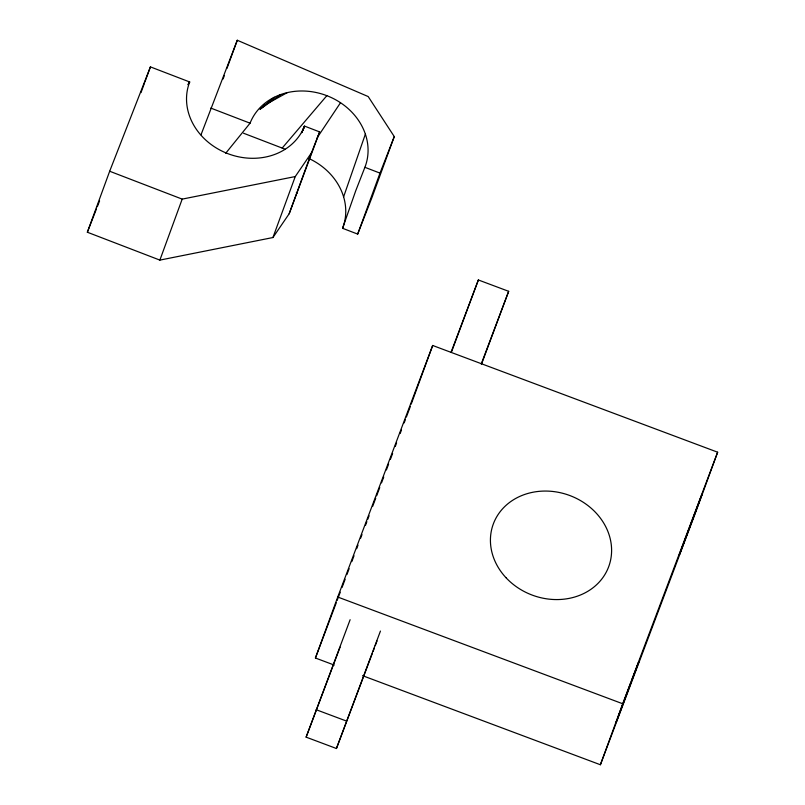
<?xml version="1.0" encoding="UTF-8"?>
<svg xmlns="http://www.w3.org/2000/svg" width="805" height="805" viewBox="0 0 805 805"><rect width="100%" height="100%" fill="white"/><g stroke="black" fill="none" stroke-linecap="round" stroke-linejoin="round"><path stroke-width="1.21" d="M201.019 134.767L237.274 40.25L368.197 96.56L394.269 136.588L371.95 197.567L357.682 234.094L342.578 228.298L355.73 190.775L364.896 167.309A61.512 53.211 20.1 0 0 326.84 95.674A61.512 53.211 20.1 0 0 250.063 123.185L225.712 153.252M343.604 196.873L365.369 134.143M617.113 719.559L616.016 722.638L638.727 662.022L632.227 678.997M302.61 130.712L304.531 126.103L319.635 131.909L289.166 213.768L272.935 237.535L159.873 260.106L87.353 232.232L109.671 171.244L150.424 66.885L189.698 81.979A61.512 53.211 20.1 0 0 226.758 153.222A61.512 53.211 20.1 0 0 303.817 127.814L304.049 127.281M141.006 92.615L142.052 89.758M142.394 88.802L144.487 83.086M144.84 82.13L150.424 66.885M223.116 78.95L224.394 75.439M226.97 68.395L237.274 40.25M159.873 260.106L182.192 199.117L295.254 176.557L311.485 152.789L319.635 131.909M272.935 237.535L295.254 176.557M289.166 213.768L311.485 152.789M357.682 234.094L380 173.115L394.269 136.588M334.256 665.071L315.419 658.017L337.738 597.028L432.677 345.476L717.647 452.209L695.329 513.198L600.389 764.75L362.522 675.657M411.214 404.12L432.677 345.476M372.162 653.831L336.43 748.509L306.121 737.149L350.125 619.709M481.42 364.353L508.669 291.319L478.361 279.969L451.555 351.825M336.43 748.509L380.443 631.07M600.389 764.75L622.708 703.761L717.647 452.209M617.485 718.533L630.717 683.002M315.419 658.017L336.269 602.774M337.154 600.419L340.263 592.188M342.034 587.489L345.144 579.258M346.915 574.559L349.139 568.682M351.795 561.628L354.019 555.752M356.675 548.698L358.004 545.166M360.67 538.122L361.998 534.59M365.55 525.192L366.879 521.66M367.764 519.306L369.103 515.784M372.645 506.375L375.754 498.154M376.639 495.8L379.749 487.568M381.52 482.869L383.744 476.993M386.4 469.939L388.624 464.062M390.395 459.363L392.609 453.487M395.275 446.433L396.603 442.901M400.155 433.503L401.484 429.971M404.15 422.917L405.478 419.395M406.364 417.04L410.359 406.465M451.001 352.429L478.361 279.969M306.121 737.149L340.082 647.16M481.32 363.79L508.669 291.319M373.047 651.497L374.375 647.995M375.251 645.65L377.022 640.981M87.353 232.232L96.409 209.038M97.314 206.724L99.579 200.928M302.237 131.628L301.865 132.553M304.139 127.069L304.531 126.103L302.569 130.792M301.724 132.654L303.817 127.814M317.301 137.514L340.515 102.718M187.806 84.636L189.698 81.979L189.064 82.764M282.183 148.07L326.84 95.674M280.744 94.527L260.176 109.148L274.264 97.284M260.176 109.148L265.831 104.871M264.01 105.465L266.012 104.358M267.029 103.795L287.264 92.625M337.738 597.028L622.708 703.761M316.164 709.708L346.472 721.059M210.789 108.081L250.063 123.185M364.896 167.309L380 173.115M243.523 133.217L284.97 149.146M296.371 192.536L297.317 192.898M109.671 171.244L182.192 199.117M308.999 158.555A61.512 53.211 20.1 0 1 342.578 228.298M679.35 554.796L702.02 494.32L679.35 554.796M505.943 577.648A61.512 53.211 20.1 0 0 608.62 566.891A61.512 53.211 20.1 0 0 538.495 491.412A61.512 53.211 20.1 0 0 505.943 577.648"/></g></svg>
